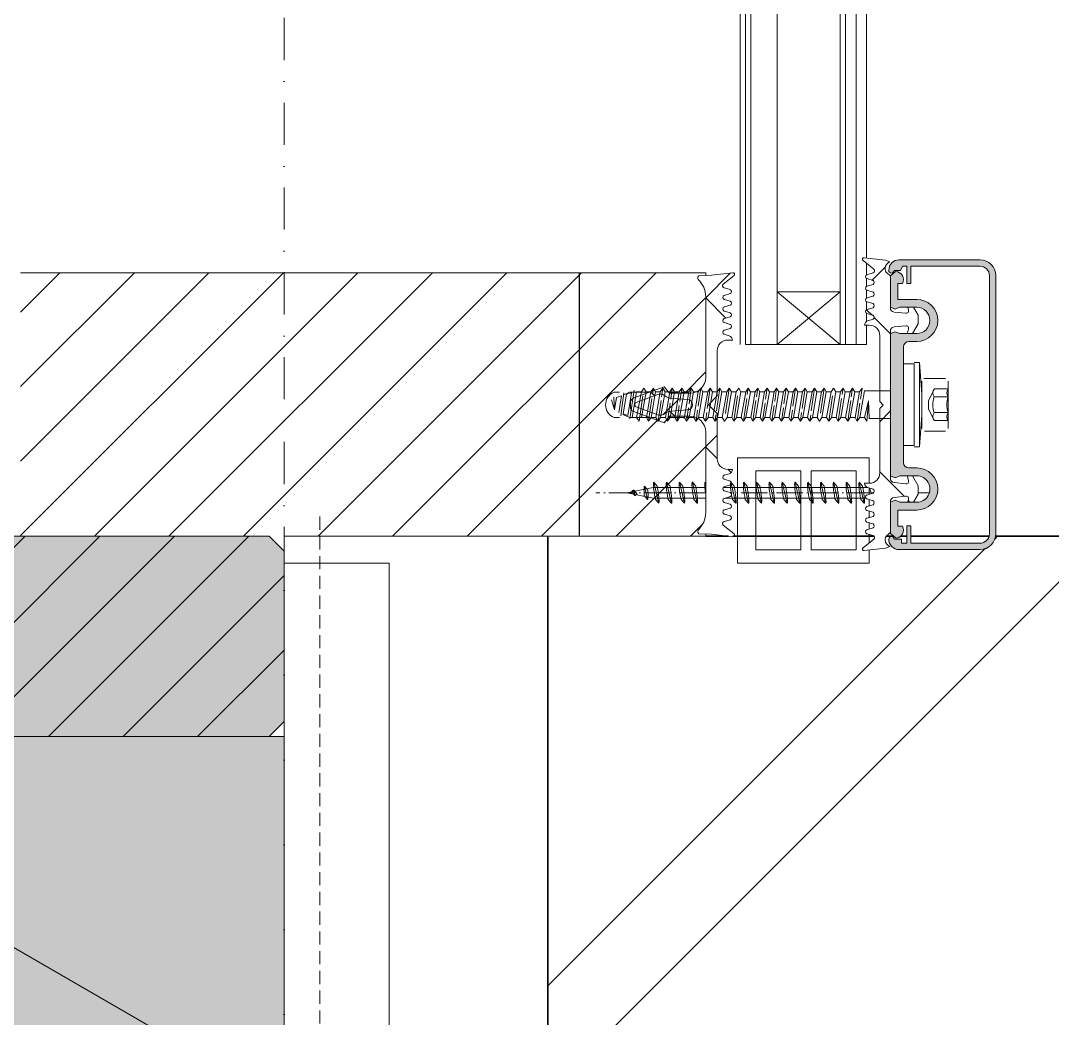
# Model space of a CAD drawing. Header units: millimetres. Extents: x 1789 to 13769, y 2055 to 27197.
# Drawn here: x 12753.5 to 12949.3, y 11841.6 to 12031 of the extents above; entities that cross this region are included whole.
import ezdxf

# ---------------------------------------------------------------- set-up
doc = ezdxf.new("R2010")
doc.units = ezdxf.units.MM
for name, pattern in [('MV_hartlijn_staal', [6.6, 5, -0.8, 0, -0.8]), ('MV_hidden', [3.75, 2.5, -1.25]), ('MV_stramien', [16, 8, -4, 0, -4])]:
    doc.linetypes.add(name, pattern=pattern)
for name, color, linetype, lineweight in [('A-DETL', 90, 'Continuous', 13), ('A-DETL-GENF', 92, 'Continuous', 18), ('A-DETL-MEDM', 33, 'Continuous', 18)]:
    doc.layers.add(name, color=color, linetype=linetype, lineweight=lineweight)
pattern_1 = [(45, (0, 0), (-14.142136, 14.142136), []), (135, (0, 0), (-14.142136, -14.142136), [])]

# ---------------------------------------------------------------- blocks, each defined once
blk = doc.blocks.new('42 isolatie - Type 1-3773435-Details Restauratie 1-10')
at = {"layer": 'A-DETL-GENF'}
blk.add_hatch(color=256, dxfattribs=at).paths.add_polyline_path([(216.28, -235.8), (216.28, -0.8), (0.28, -0.8), (0.28, -235.8)])
at = {"layer": 'A-DETL-GENF', "lineweight": 13}
h = blk.add_hatch(dxfattribs=at)
h.set_pattern_fill('FP_18', color=256, style=0, pattern_type=2)
h.set_pattern_definition([(300, (-1986.72, -235.79), (-203.516, -117.5), []), (240, (-1986.72, -235.79), (-203.516, 117.5), [])])
h.paths.add_polyline_path([(216.28, -235.8), (216.28, -0.8), (0.28, -0.8), (0.28, -235.8)])
at = {"layer": 'A-DETL-GENF'}
for p, q in [((216.28, -0.8), (0.28, -0.8)), ((0.28, -0.8), (0.28, -3.63)), ((216.28, -0.8), (0.28, -0.8)), ((0.28, -3.63), (0.28, -232.97))]:
    blk.add_line(p, q, dxfattribs=at)
blk = doc.blocks.new('31 dubbel_glas - Type 1-3307094-Details Restauratie 1-10')
at = {"layer": 'A-DETL-GENF', "lineweight": 13}
for p, q in [((323.59, 0), (200.8, 0)), ((326.76, 0), (324.63, 0)), ((328.96, 0), (327.51, 0)), ((331.16, 0), (329.71, 0)), ((333.36, 0), (331.91, 0)), ((335.6, 0), (334.11, 0)), ((340, 0), (336.33, 0)), ((340, -23), (340, 0)), ((340, -5), (200.8, -5)), ((330, -5), (330, -17)), ((330, -17), (340, -5)), ((330, -5), (340, -17)), ((200.8, -17), (340, -17)), ((200.8, -23), (340, -23))]:
    blk.add_line(p, q, dxfattribs=at)
blk = doc.blocks.new('28 schroeven 2D - Verzonken schroef 4_0x50mm-3291589-Details Restauratie 1-10')
at = {"layer": 'A-DETL-GENF', "linetype": 'MV_hartlijn_staal', "lineweight": 13}
for p, q in [((0, 9.1), (0, 8.91)), ((0, 7.38), (0, 5.3)), ((0, -3.2), (0, -30.29)), ((0, -35.05), (0, -55.9))]:
    blk.add_line(p, q, dxfattribs=at)
at = {"layer": 'A-DETL-GENF', "lineweight": 5}
for p, q in [((-0.89, -3.96), (0.16, -3.58)), ((2, -4.97), (-2, -5.9)), ((-2, -5.9), (-1.25, -5.26)), ((-1, -4.27), (-1, -31.72)), ((1, -31.36), (1, -4.53)), ((1.25, -5.61), (2, -4.97)), ((2, -7.41), (-2, -8.34)), ((-2, -8.34), (-1.25, -7.7)), ((1.25, -8.05), (2, -7.41)), ((2, -9.84), (-2, -10.77)), ((-2, -10.77), (-1.25, -10.13)), ((1.25, -10.48), (2, -9.84)), ((2, -12.28), (-2, -13.21)), ((-2, -13.21), (-1.25, -12.57)), ((1.25, -12.92), (2, -12.28)), ((2, -14.72), (-2, -15.65)), ((-2, -15.65), (-1.25, -15.01)), ((1.25, -15.36), (2, -14.72)), ((2, -17.15), (-2, -18.09)), ((-2, -18.09), (-1.25, -17.45)), ((1.25, -17.79), (2, -17.15)), ((2, -19.59), (-2, -20.52)), ((-2, -20.52), (-1.25, -19.88)), ((1.25, -20.23), (2, -19.59)), ((2, -22.03), (-2, -22.96)), ((-2, -22.96), (-1.25, -22.32)), ((1.25, -22.67), (2, -22.03)), ((2, -24.47), (-2, -25.4)), ((-2, -25.4), (-1.25, -24.76)), ((1.25, -25.11), (2, -24.47)), ((2, -26.9), (-2, -27.83)), ((-2, -27.83), (-1.25, -27.19)), ((1.25, -27.54), (2, -26.9)), ((2, -29.34), (-2, -30.27)), ((1.25, -29.98), (2, -29.34)), ((-2, -30.27), (-1.25, -29.63)), ((-1.59, -35.05), (-2, -35.15)), ((-1, -35.05), (-1, -45)), ((1, -45), (1, -35.05)), ((2, -36.65), (-2, -37.58)), ((-2, -37.58), (-1.25, -36.94)), ((1.25, -37.29), (2, -36.65)), ((2, -39.09), (-2, -40.02)), ((1.25, -39.73), (2, -39.09)), ((-2, -40.02), (-1.25, -39.38)), ((2, -41.53), (-2, -42.46)), ((-2, -42.46), (-1.25, -41.82)), ((1.25, -42.17), (2, -41.53)), ((2, -43.96), (-2, -44.89)), ((-2, -44.89), (-1.25, -44.25)), ((-1, -45), (0, -50)), ((0, -50), (1, -45)), ((1.25, -44.6), (2, -43.96)), ((-1.26, -46.66), (-0.51, -46.02)), ((1.26, -46.07), (-1.26, -46.66)), ((0.51, -46.71), (1.26, -46.07)), ((-0.52, -48.71), (0.23, -48.07)), ((0.52, -48.47), (-0.52, -48.71)), ((-0.23, -49.11), (0.52, -48.47))]:
    blk.add_line(p, q, dxfattribs=at)
for points in [[(-2, -5.9), (-1.5, -6.14), (1.25, -5.61)], [(-1.25, -5.26), (1.8, -4.75), (2, -4.97)], [(-1.25, -7.7), (1.8, -7.19), (2, -7.41)], [(-2, -8.34), (-1.5, -8.58), (1.25, -8.05)], [(-1.25, -10.13), (1.8, -9.62), (2, -9.84)], [(-2, -10.77), (-1.5, -11.01), (1.25, -10.48)], [(-2, -13.21), (-1.5, -13.45), (1.25, -12.92)], [(-1.25, -12.57), (1.8, -12.06), (2, -12.28)], [(-2, -15.65), (-1.5, -15.89), (1.25, -15.36)], [(-1.25, -15.01), (1.8, -14.5), (2, -14.72)], [(-1.25, -17.45), (1.8, -16.94), (2, -17.15)], [(-2, -18.09), (-1.5, -18.33), (1.25, -17.79)], [(-1.25, -19.88), (1.8, -19.37), (2, -19.59)], [(-2, -20.52), (-1.5, -20.76), (1.25, -20.23)], [(-2, -22.96), (-1.5, -23.2), (1.25, -22.67)], [(-1.25, -22.32), (1.8, -21.81), (2, -22.03)], [(-2, -25.4), (-1.5, -25.64), (1.25, -25.11)], [(-1.25, -24.76), (1.8, -24.25), (2, -24.47)], [(-1.25, -27.19), (1.8, -26.68), (2, -26.9)], [(-2, -27.83), (-1.5, -28.07), (1.25, -27.54)], [(-1.25, -29.63), (1.8, -29.12), (2, -29.34)], [(-2, -30.27), (-1.5, -30.51), (1.25, -29.98)], [(-2, -35.15), (-1.64, -35.32), (-0.15, -35.1)], [(-1.25, -36.94), (1.8, -36.43), (2, -36.65)], [(-2, -37.58), (-1.5, -37.82), (1.25, -37.29)], [(-1.25, -39.38), (1.8, -38.87), (2, -39.09)], [(-2, -40.02), (-1.5, -40.26), (1.25, -39.73)], [(-2, -42.46), (-1.5, -42.7), (1.25, -42.17)], [(-1.25, -41.82), (1.8, -41.31), (2, -41.53)], [(-2, -44.89), (-1.5, -45.13), (1.25, -44.6)], [(-1.25, -44.25), (1.8, -43.74), (2, -43.96)], [(-1.26, -46.66), (-1, -46.82), (0.51, -46.71)], [(-0.51, -46.02), (1.16, -45.94), (1.26, -46.07)], [(-0.52, -48.71), (-0.51, -48.79), (-0.23, -49.11)], [(0.23, -48.07), (0.53, -48.42), (0.52, -48.47)]]:
    blk.add_open_spline(points, degree=2, dxfattribs=at)
blk = doc.blocks.new('00 hout_rechthoekig_sls - SLS 38x235-V48-Details Restauratie 1-10')
at = {"layer": 'A-DETL-GENF'}
blk.add_hatch(color=256, dxfattribs=at).paths.add_polyline_path([(149.45, -38), (232.17, -38), (235, -35.17), (235, -2.83), (232.17, 0), (2.83, 0), (0, -2.83), (0, -35.17), (2.83, -38)])
at = {"layer": 'A-DETL-MEDM', "lineweight": 13}
h = blk.add_hatch(dxfattribs=at)
h.set_pattern_fill('FP_94', color=256, style=0, pattern_type=2)
h.set_pattern_definition([(45, (-12568.518, -11933.141), (-7.071068, 7.071068), [])])
h.paths.add_polyline_path([(149.45, -38), (232.17, -38), (235, -35.17), (235, -2.83), (232.17, 0), (2.83, 0), (0, -2.83), (0, -35.17), (2.83, -38)])
at = {"layer": 'A-DETL-MEDM'}
for p, q in [((2.83, 0), (232.17, 0)), ((232.17, 0), (235, -2.83)), ((232.17, 0), (235, -2.83)), ((235, -35.17), (235, -2.83)), ((235, -35.17), (232.17, -38)), ((232.17, -38), (235, -35.17)), ((2.83, -38), (232.17, -38))]:
    blk.add_line(p, q, dxfattribs=at)

msp = doc.modelspace()

# ---------------------------------------------------------------- hatches: boundary and pattern name
at = {"layer": 'A-DETL-GENF', "lineweight": 13}
h = msp.add_hatch(dxfattribs=at)
h.set_pattern_fill('FP_46', color=250, style=0, pattern_type=2)
h.set_pattern_definition(pattern_1)
h.paths.add_polyline_path([(12913.62, 11930.41), (12917.66, 11930.88), (12918.46, 11931.2), (12917.94, 11931.55), (12917.62, 11932.1), (12917.6, 11932.73), (12917.89, 11933.27), (12918.57, 11933.88), (12918.66, 11940.1), (12918.92, 11940.39), (12919.28, 11940.52), (12921.82, 11940.7), (12922.03, 11940.42), (12922.03, 11940.19), (12921.87, 11939.61), (12923.03, 11939.68), (12923.86, 11941.12), (12923.86, 11942.74), (12922.66, 11944.61), (12921.84, 11944.59), (12921.82, 11944.46), (12922.03, 11943.44), (12921.82, 11943.17), (12921.48, 11943.11), (12918.92, 11943.48), (12918.66, 11943.76), (12918.57, 11944.14), (12918.66, 11972.45), (12918.92, 11972.74), (12919.28, 11972.87), (12921.82, 11973.05), (12922.03, 11972.78), (12922.03, 11972.54), (12921.88, 11971.61), (12922.83, 11971.68), (12923.86, 11973.47), (12923.86, 11975.1), (12922.99, 11976.61), (12921.87, 11976.61), (12922.03, 11975.79), (12921.82, 11975.52), (12921.48, 11975.47), (12918.92, 11975.83), (12918.61, 11976.24), (12918.57, 11976.61), (12918.52, 11982.58), (12917.71, 11983.39), (12917.57, 11983.99), (12917.75, 11984.61), (12918.18, 11985.07), (12918.47, 11985.22), (12917.66, 11985.54), (12913.62, 11986.01), (12913.38, 11985.48), (12915.56, 11983.58), (12915.51, 11983.3), (12915.28, 11983.13), (12914.08, 11982.79), (12913.93, 11982.2), (12914.08, 11982.04), (12915.43, 11981.53), (12915.48, 11981.2), (12915.28, 11980.93), (12914.08, 11980.59), (12913.93, 11980), (12914.08, 11979.84), (12915.43, 11979.33), (12915.48, 11979), (12915.28, 11978.73), (12914.08, 11978.39), (12913.93, 11977.8), (12914.08, 11977.64), (12915.43, 11977.13), (12915.48, 11976.8), (12915.28, 11976.53), (12914.08, 11976.19), (12913.93, 11975.6), (12914.08, 11975.44), (12915.43, 11974.93), (12915.48, 11974.6), (12915.28, 11974.33), (12913.92, 11973.81), (12913.71, 11973.43), (12913.67, 11973.21), (12915.01, 11973.16), (12915.81, 11972.78), (12916.37, 11972.08), (12916.57, 11971.21), (12916.57, 11958.69), (12917.23, 11958.02), (12916.57, 11957.36), (12916.47, 11944.61), (12916.3, 11944.2), (12915.98, 11943.79), (12915.57, 11943.47), (12915.08, 11943.27), (12914.57, 11943.2), (12913.67, 11943.2), (12913.79, 11942.78), (12914.1, 11942.46), (12914.3, 11942.37), (12915.43, 11941.92), (12915.48, 11941.59), (12915.28, 11941.32), (12913.93, 11940.81), (12914.08, 11940.23), (12915.43, 11939.72), (12915.48, 11939.39), (12915.28, 11939.12), (12913.93, 11938.61), (12914.08, 11938.03), (12915.43, 11937.52), (12915.48, 11937.19), (12915.28, 11936.92), (12913.93, 11936.42), (12914.08, 11935.83), (12915.43, 11935.32), (12915.48, 11934.99), (12915.28, 11934.72), (12913.93, 11934.21), (12914.08, 11933.63), (12915.51, 11933.11), (12915.56, 11932.84), (12915.42, 11932.59), (12913.38, 11930.93)])
at = {"layer": 'A-DETL-GENF'}
h = msp.add_hatch(color=7, dxfattribs=at)
h.paths.add_polyline_path([(12920.26, 11930.61), (12936.34, 11930.71), (12937.07, 11931.01), (12937.69, 11931.49), (12938.17, 11932.11), (12938.47, 11932.83), (12938.57, 11933.61), (12938.49, 11983.28), (12938.27, 11983.91), (12937.91, 11984.48), (12937.44, 11984.95), (12936.87, 11985.31), (12936.23, 11985.53), (12935.57, 11985.61), (12919.75, 11985.54), (12919.27, 11985.34), (12918.85, 11985.02), (12918.54, 11984.61), (12918.34, 11984.13), (12918.33, 11983.36), (12918.64, 11983.13), (12919.25, 11983.48), (12919.27, 11983.61), (12920.47, 11983.61), (12920.87, 11984.41), (12921.67, 11984.41), (12921.67, 11981.11), (12922.47, 11981.11), (12922.47, 11984.41), (12936.03, 11984.35), (12936.47, 11984.17), (12936.84, 11983.88), (12937.13, 11983.51), (12937.31, 11983.07), (12937.37, 11982.61), (12937.31, 11933.14), (12937.13, 11932.71), (12936.84, 11932.34), (12936.47, 11932.05), (12936.03, 11931.87), (12935.57, 11931.81), (12922.47, 11931.81), (12922.47, 11935.11), (12921.67, 11935.11), (12921.67, 11931.81), (12920.67, 11931.81), (12920.67, 11932.61), (12919.27, 11932.61), (12919.2, 11932.86), (12918.52, 11933.04), (12918.29, 11932.74), (12918.31, 11932.16), (12918.7, 11931.36), (12919.39, 11930.8), (12919.82, 11930.66)])
h.paths.add_polyline_path([(12919.66, 11932.77), (12920.37, 11933.02), (12920.87, 11933.58), (12921.05, 11934.31), (12920.86, 11935.04), (12919.97, 11935.04), (12919.97, 11938.11), (12923.57, 11938.11), (12924.61, 11938.25), (12925.57, 11938.64), (12926.4, 11939.28), (12927.03, 11940.11), (12927.43, 11941.07), (12927.57, 11942.11), (12927.43, 11943.14), (12927.03, 11944.11), (12926.4, 11944.94), (12925.57, 11945.57), (12924.6, 11945.97), (12923.57, 11946.11), (12921.81, 11946.14), (12921.36, 11946.4), (12921.1, 11946.85), (12921.07, 11947.11), (12921.1, 11969.37), (12921.36, 11969.82), (12921.81, 11970.07), (12922.07, 11970.11), (12923.57, 11970.11), (12924.61, 11970.25), (12925.57, 11970.64), (12926.4, 11971.28), (12927.03, 11972.11), (12927.43, 11973.07), (12927.57, 11974.11), (12927.43, 11975.14), (12927.03, 11976.11), (12926.4, 11976.94), (12925.57, 11977.57), (12924.6, 11977.97), (12923.57, 11978.11), (12919.97, 11978.11), (12919.97, 11981.11), (12920.86, 11981.11), (12921.05, 11981.87), (12920.85, 11982.62), (12920.31, 11983.17), (12919.56, 11983.39), (12918.57, 11982.58), (12918.57, 11976.61), (12919.46, 11976.24), (12920.34, 11976.61), (12924.17, 11976.54), (12924.73, 11976.32), (12925.23, 11975.98), (12925.62, 11975.53), (12925.9, 11974.99), (12926.05, 11974.41), (12926.05, 11973.81), (12925.9, 11973.22), (12925.62, 11972.69), (12925.23, 11972.24), (12924.61, 11971.85), (12924.17, 11971.68), (12923.57, 11971.61), (12920.34, 11971.61), (12919.46, 11971.97), (12918.57, 11971.61), (12918.57, 11944.61), (12919.46, 11944.24), (12920.34, 11944.61), (12924.17, 11944.54), (12924.73, 11944.32), (12925.23, 11943.98), (12925.63, 11943.53), (12925.91, 11942.99), (12926.05, 11942.41), (12926.05, 11941.8), (12925.9, 11941.22), (12925.62, 11940.69), (12925.22, 11940.24), (12924.61, 11939.85), (12924.16, 11939.68), (12923.56, 11939.61), (12920.34, 11939.61), (12919.46, 11939.97), (12918.57, 11939.61), (12918.57, 11933.65)])
at = {"layer": 'A-DETL-GENF', "lineweight": 13}
h = msp.add_hatch(dxfattribs=at)
h.set_pattern_fill('FP_10', color=250, style=0, pattern_type=2)
h.set_pattern_definition([(45, (0, 0), (-7.071068, 7.071068), [])])
h.paths.add_polyline_path([(12753.52, 11933.14), (12883.52, 11933.14), (12883.52, 11933.57), (12882.22, 11933.62), (12882, 11934.07), (12882.22, 11934.48), (12882.69, 11935.02), (12883.14, 11935.82), (12883.42, 11936.7), (12883.52, 11937.96), (12883.42, 11953.68), (12882.9, 11954.69), (12882.64, 11955.03), (12882.02, 11955.51), (12880.9, 11955.86), (12880.09, 11955.91), (12876.65, 11955.91), (12875.63, 11954.69), (12869.5, 11957.04), (12869.27, 11957.42), (12869.36, 11959), (12869.67, 11959.32), (12870.34, 11959.6), (12875.63, 11961.53), (12876.65, 11960.31), (12881.29, 11960.41), (12882.02, 11960.71), (12882.64, 11961.19), (12883.12, 11961.81), (12883.45, 11962.82), (12883.52, 11963.31), (12883.42, 11979.53), (12882.95, 11980.74), (12882.69, 11981.2), (12882, 11982.14), (12882.22, 11982.6), (12883.52, 11982.69), (12883.52, 11983.14), (12753.52, 11983.14)])
h.paths.add_polyline_path([(12874.78, 11956.11), (12875.49, 11956.24), (12876.65, 11956.84), (12876.94, 11956.89), (12880.52, 11957.25), (12880.75, 11957.43), (12880.99, 11957.86), (12880.99, 11958.36), (12880.75, 11958.79), (12880.33, 11959.06), (12880.09, 11959.11), (12876.53, 11959.4), (12875.8, 11959.78), (12875.14, 11960.09), (12874.42, 11960.02), (12870.1, 11958.32), (12870.06, 11958), (12870.25, 11957.74), (12870.34, 11957.69), (12874.42, 11956.19)])
h = msp.add_hatch(dxfattribs=at)
h.set_pattern_fill('FP_46', color=250, style=0, pattern_type=2)
h.set_pattern_definition(pattern_1)
h.paths.add_polyline_path([(12888.66, 11933.05), (12888.9, 11933.58), (12886.72, 11935.48), (12886.77, 11935.76), (12887, 11935.93), (12888.2, 11936.27), (12888.2, 11937.02), (12886.84, 11937.52), (12886.8, 11937.86), (12887, 11938.13), (12888.2, 11938.47), (12888.19, 11939.22), (12886.84, 11939.72), (12886.8, 11940.06), (12887, 11940.33), (12888.2, 11940.67), (12888.2, 11941.42), (12886.84, 11941.92), (12886.8, 11942.26), (12887, 11942.53), (12888.19, 11942.87), (12888.2, 11943.62), (12886.84, 11944.12), (12886.8, 11944.46), (12887, 11944.73), (12888.35, 11945.24), (12888.57, 11945.62), (12888.6, 11945.84), (12887.27, 11945.89), (12886.46, 11946.28), (12885.91, 11946.98), (12885.71, 11947.84), (12885.71, 11956.43), (12884.03, 11958.11), (12885.71, 11959.79), (12885.76, 11968.82), (12886.15, 11969.62), (12886.84, 11970.17), (12887.71, 11970.37), (12888.6, 11970.37), (12888.49, 11970.8), (12888.18, 11971.11), (12887.98, 11971.2), (12886.84, 11971.65), (12886.8, 11971.99), (12887, 11972.26), (12888.28, 11972.67), (12888.19, 11973.35), (12886.84, 11973.85), (12886.8, 11974.19), (12887, 11974.46), (12888.28, 11974.87), (12888.2, 11975.55), (12886.84, 11976.05), (12886.8, 11976.39), (12887, 11976.66), (12888.28, 11977.07), (12888.2, 11977.75), (12886.84, 11978.25), (12886.8, 11978.59), (12887, 11978.86), (12888.28, 11979.27), (12888.2, 11979.95), (12886.77, 11980.46), (12886.72, 11980.74), (12886.86, 11980.98), (12888.9, 11982.64), (12888.66, 11983.17), (12884.62, 11982.69), (12882.22, 11982.6), (12882, 11982.14), (12882.08, 11981.89), (12882.69, 11981.2), (12883.14, 11980.39), (12883.42, 11979.52), (12883.52, 11978.6), (12883.42, 11962.53), (12883.12, 11961.81), (12882.64, 11961.19), (12882.02, 11960.71), (12881.29, 11960.41), (12880.52, 11960.31), (12876.65, 11960.31), (12875.63, 11961.53), (12869.5, 11959.18), (12869.27, 11958.79), (12869.36, 11957.22), (12869.67, 11956.89), (12869.87, 11956.79), (12875.63, 11954.69), (12876.65, 11955.91), (12881.29, 11955.81), (12882.02, 11955.51), (12882.64, 11955.03), (12883.12, 11954.41), (12883.42, 11953.68), (12883.52, 11952.91), (12883.42, 11936.7), (12883.03, 11935.63), (12882.69, 11935.02), (12882, 11934.07), (12882.22, 11933.62), (12884.62, 11933.52)])
h.paths.add_polyline_path([(12874.78, 11956.11), (12874.42, 11956.19), (12870.1, 11957.9), (12870.06, 11958.22), (12870.25, 11958.48), (12870.34, 11958.53), (12874.78, 11960.1), (12875.49, 11959.98), (12876.53, 11959.4), (12876.94, 11959.33), (12880.33, 11959.06), (12880.75, 11958.79), (12880.99, 11958.36), (12880.99, 11957.86), (12880.75, 11957.43), (12880.33, 11957.16), (12880.09, 11957.11), (12876.53, 11956.82), (12875.8, 11956.43), (12875.14, 11956.13)])
h = msp.add_hatch(dxfattribs=at)
h.set_pattern_fill('FP_3', color=250, style=0, pattern_type=2)
h.set_pattern_definition([(90, (0, 0), (-19.05, 1e-15), []), (90, (9.525, 0), (-19.05, 1e-15), [9.525, -4.762])])
h.paths.add_polyline_path([(12753.52, 11933.14), (12753.52, 11942.14), (12549.52, 11942.14), (12549.52, 11933.14), (12717.96, 11933.14)])
h = msp.add_hatch(dxfattribs=at)
h.set_pattern_fill('FP_25', color=57, style=0, pattern_type=2)
h.set_pattern_definition([(45, (0, 0), (-71.84205, 71.84205), []), (45, (20.32, 0), (-71.84205, 71.84205), [])])
h.paths.add_polyline_path([(13038.57, 11393.14), (13038.57, 11933.14), (12938.51, 11933.14), (12938.47, 11932.83), (12938.17, 11932.11), (12937.69, 11931.49), (12936.84, 11930.92), (12936.03, 11930.67), (12935.57, 11930.61), (12919.82, 11930.66), (12919.01, 11931.04), (12918.46, 11931.74), (12918.27, 11932.61), (12918.42, 11932.96), (12918.64, 11933.09), (12919.25, 11932.74), (12919.27, 11932.61), (12920.67, 11932.61), (12920.67, 11931.81), (12921.67, 11931.81), (12921.67, 11933.14), (12920.39, 11933.04), (12920.03, 11932.85), (12919.56, 11932.85), (12919.2, 11933.14), (12917.72, 11933.03), (12917.59, 11932.66), (12917.62, 11932.1), (12917.94, 11931.55), (12918.47, 11931.19), (12917.62, 11930.87), (12913.62, 11930.41), (12913.38, 11930.93), (12915.56, 11932.84), (12915.48, 11933.14), (12853.57, 11933.14), (12853.57, 11393.14)])
h.paths.add_polyline_path([(12922.47, 11931.81), (12936.03, 11931.87), (12936.47, 11932.05), (12937.07, 11932.63), (12937.18, 11932.83), (12937.31, 11933.14), (12922.47, 11933.04), (12922.47, 11932.1)])

# ---------------------------------------------------------------- linework, layer by layer
at = {"layer": 'A-DETL', "linetype": 'MV_stramien', "lineweight": 18}
msp.add_line((12803.52, 10993.14), (12803.52, 12108.75), dxfattribs=at)
at = {"layer": 'A-DETL', "lineweight": 18}
for p, q in [((12890.07, 12108.75), (12890.07, 11969.55)), ((12892.07, 12108.75), (12892.07, 11969.55)), ((12910.07, 12108.75), (12910.07, 11969.55)), ((12912.07, 12108.75), (12912.07, 11969.55)), ((12913.38, 11985.48), (12915.42, 11983.82)), ((12917.66, 11985.54), (12913.62, 11986.01)), ((12918.47, 11985.22), (12917.66, 11985.54)), ((12935.57, 11985.61), (12920.27, 11985.61)), ((12883.52, 11983.14), (12753.52, 11983.14)), ((12884.62, 11982.69), (12882.22, 11982.6)), ((12883.52, 11982.65), (12883.52, 11983.14)), ((12888.66, 11983.17), (12884.62, 11982.69)), ((12886.86, 11980.98), (12888.9, 11982.64)), ((12915.28, 11983.13), (12914.08, 11982.79)), ((12919.56, 11983.39), (12918.57, 11982.58)), ((12919.27, 11983.61), (12920.47, 11983.61)), ((12920.47, 11983.61), (12920.87, 11984.41)), ((12920.87, 11984.41), (12921.67, 11984.41)), ((12921.67, 11984.41), (12921.67, 11981.11)), ((12922.47, 11981.11), (12922.47, 11984.41)), ((12922.47, 11984.41), (12935.57, 11984.41)), ((12937.37, 11982.61), (12937.37, 11933.61)), ((12938.57, 11933.61), (12938.57, 11982.61)), ((12914.08, 11982.04), (12915.28, 11981.7)), ((12915.28, 11980.93), (12914.08, 11980.59)), ((12918.57, 11982.58), (12918.57, 11976.61)), ((12919.97, 11978.11), (12919.97, 11981.11)), ((12919.97, 11981.11), (12920.86, 11981.11)), ((12921.67, 11981.11), (12922.47, 11981.11)), ((12888.2, 11979.95), (12887, 11980.29)), ((12887, 11978.86), (12888.2, 11979.2)), ((12914.08, 11979.84), (12915.28, 11979.5)), ((12915.28, 11978.73), (12914.08, 11978.39)), ((12883.52, 11978.6), (12883.52, 11963.31)), ((12888.2, 11977.75), (12887, 11978.09)), ((12887, 11976.66), (12888.19, 11977)), ((12914.08, 11977.64), (12915.28, 11977.3)), ((12923.57, 11978.11), (12919.97, 11978.11)), ((12888.2, 11975.55), (12887, 11975.89)), ((12887, 11974.46), (12888.2, 11974.8)), ((12915.28, 11976.53), (12914.08, 11976.19)), ((12914.08, 11975.44), (12915.28, 11975.1)), ((12918.57, 11976.61), (12919.46, 11976.24)), ((12921.48, 11975.47), (12919.28, 11975.7)), ((12919.46, 11976.24), (12920.34, 11976.61)), ((12920.34, 11976.61), (12923.57, 11976.61)), ((12921.87, 11976.61), (12922.03, 11976.03)), ((12923.86, 11975.1), (12922.99, 11976.61)), ((12923.86, 11973.47), (12923.86, 11975.1)), ((12888.19, 11973.35), (12887, 11973.69)), ((12913.67, 11973.21), (12914.57, 11973.21)), ((12915.28, 11974.33), (12914.3, 11974.04)), ((12919.28, 11972.87), (12921.48, 11973.1)), ((12922.79, 11971.61), (12923.86, 11973.47)), ((12887, 11972.26), (12888.2, 11972.6)), ((12887.98, 11971.2), (12887, 11971.49)), ((12916.57, 11971.21), (12916.57, 11958.69)), ((12918.57, 11971.61), (12918.57, 11972.08)), ((12919.46, 11971.97), (12918.57, 11971.61)), ((12918.57, 11971.61), (12918.57, 11944.61)), ((12920.34, 11971.61), (12919.46, 11971.97)), ((12923.57, 11971.61), (12920.34, 11971.61)), ((12922.03, 11972.54), (12921.82, 11971.75)), ((12887.71, 11970.37), (12888.6, 11970.37)), ((12921.07, 11947.11), (12921.07, 11969.11)), ((12922.07, 11970.11), (12923.57, 11970.11)), ((12885.71, 11959.79), (12885.71, 11968.37)), ((12875.63, 11961.53), (12869.87, 11959.42)), ((12876.65, 11960.31), (12875.63, 11961.53)), ((12870.34, 11958.53), (12874.42, 11960.02)), ((12880.52, 11960.31), (12876.65, 11960.31)), ((12876.94, 11959.33), (12880.09, 11959.11)), ((12884.03, 11958.11), (12885.71, 11959.79)), ((12869.27, 11958.79), (12869.27, 11957.42)), ((12874.42, 11956.19), (12870.34, 11957.69)), ((12885.71, 11956.43), (12884.03, 11958.11)), ((12916.57, 11958.69), (12917.23, 11958.02)), ((12917.23, 11958.02), (12916.57, 11957.36)), ((12916.57, 11957.36), (12916.57, 11945.2)), ((12869.87, 11956.79), (12875.63, 11954.69)), ((12875.63, 11954.69), (12876.65, 11955.91)), ((12876.65, 11955.91), (12880.52, 11955.91)), ((12880.09, 11957.11), (12876.94, 11956.89)), ((12885.71, 11947.84), (12885.71, 11956.43)), ((12883.52, 11952.91), (12883.52, 11937.62)), ((12888.6, 11945.84), (12887.71, 11945.84)), ((12923.57, 11946.11), (12922.07, 11946.11)), ((12887, 11944.73), (12887.98, 11945.02)), ((12888.2, 11943.62), (12887, 11943.96)), ((12918.57, 11944.14), (12918.57, 11944.61)), ((12918.57, 11944.61), (12919.46, 11944.24)), ((12919.46, 11944.24), (12920.34, 11944.61)), ((12920.34, 11944.61), (12923.57, 11944.61)), ((12921.82, 11944.46), (12922.03, 11943.68)), ((12923.86, 11942.74), (12922.79, 11944.61)), ((12887, 11942.53), (12888.19, 11942.87)), ((12888.2, 11941.42), (12887, 11941.76)), ((12914.57, 11943.2), (12913.67, 11943.2)), ((12914.3, 11942.37), (12915.28, 11942.09)), ((12921.48, 11943.11), (12919.28, 11943.34)), ((12923.86, 11941.12), (12923.86, 11942.74)), ((12887, 11940.33), (12888.2, 11940.67)), ((12888.19, 11939.22), (12887, 11939.56)), ((12915.28, 11941.32), (12914.08, 11940.97)), ((12914.08, 11940.23), (12915.28, 11939.89)), ((12919.46, 11939.97), (12918.57, 11939.61)), ((12918.57, 11939.61), (12918.57, 11933.65)), ((12919.28, 11940.52), (12921.48, 11940.75)), ((12920.34, 11939.61), (12919.46, 11939.97)), ((12923.56, 11939.61), (12920.34, 11939.61)), ((12922.03, 11940.19), (12921.87, 11939.61)), ((12922.99, 11939.61), (12923.86, 11941.12)), ((12887, 11938.13), (12888.2, 11938.47)), ((12915.28, 11939.12), (12914.08, 11938.77)), ((12914.08, 11938.03), (12915.28, 11937.69)), ((12919.97, 11935.04), (12919.97, 11938.11)), ((12919.97, 11938.11), (12923.57, 11938.11)), ((12888.2, 11937.02), (12887, 11937.36)), ((12887, 11935.93), (12888.2, 11936.27)), ((12915.28, 11936.92), (12914.08, 11936.57)), ((12914.08, 11935.83), (12915.28, 11935.49)), ((12888.9, 11933.58), (12886.86, 11935.23)), ((12915.28, 11934.72), (12914.08, 11934.37)), ((12918.57, 11933.65), (12919.66, 11932.77)), ((12920.86, 11935.04), (12919.97, 11935.04)), ((12922.47, 11935.11), (12921.67, 11935.11)), ((12921.67, 11935.11), (12921.67, 11931.81)), ((12922.47, 11931.81), (12922.47, 11935.11)), ((12803.52, 11933.14), (12883.52, 11933.14)), ((12882.22, 11933.62), (12884.62, 11933.52)), ((12883.52, 11933.14), (12883.52, 11933.57)), ((12884.62, 11933.52), (12888.66, 11933.05)), ((12915.42, 11932.59), (12913.38, 11930.93)), ((12914.08, 11933.63), (12915.28, 11933.29)), ((12920.67, 11932.61), (12919.27, 11932.61)), ((12920.67, 11931.81), (12920.67, 11932.61)), ((12921.67, 11931.81), (12920.67, 11931.81)), ((12935.57, 11931.81), (12922.47, 11931.81)), ((12913.62, 11930.41), (12917.66, 11930.88)), ((12917.66, 11930.88), (12918.47, 11931.19)), ((12920.26, 11930.61), (12935.57, 11930.61)), ((12803.52, 11928.04), (12823.47, 11928.04)), ((12823.47, 11928.04), (12823.47, 11603.14))]:
    msp.add_line(p, q, dxfattribs=at)
at = {"layer": 'A-DETL', "lineweight": 25}
msp.add_line((12859.52, 11983.14), (12859.52, 11933.14), dxfattribs=at)
at = {"layer": 'A-DETL'}
for p, q in [((12921.07, 11965.86), (12923.07, 11965.86)), ((12923.07, 11966.11), (12924.07, 11966.11)), ((12923.07, 11965.86), (12923.07, 11950.36)), ((12924.07, 11966.11), (12924.57, 11960.11)), ((12924.07, 11966.11), (12924.07, 11950.11)), ((12924.94, 11963.11), (12929.04, 11963.11)), ((12871.79, 11961.23), (12871.31, 11960.56)), ((12872.21, 11960.56), (12871.79, 11961.23)), ((12873.59, 11961.23), (12873.11, 11960.56)), ((12873.42, 11960.06), (12873.59, 11961.23)), ((12874.01, 11960.56), (12873.59, 11961.23)), ((12875.39, 11961.23), (12874.91, 11960.56)), ((12875.16, 11959.6), (12875.39, 11961.23)), ((12875.81, 11960.56), (12875.39, 11961.23)), ((12877.19, 11961.23), (12876.71, 11960.56)), ((12876.89, 11959.17), (12877.19, 11961.23)), ((12877.19, 11961.23), (12877.61, 11960.56)), ((12878.51, 11960.56), (12878.99, 11961.23)), ((12878.63, 11958.7), (12878.99, 11961.23)), ((12878.99, 11961.23), (12879.41, 11960.56)), ((12880.31, 11960.56), (12880.79, 11961.23)), ((12880.37, 11958.26), (12880.79, 11961.23)), ((12880.79, 11961.23), (12881.21, 11960.56)), ((12882.09, 11957.81), (12882.59, 11961.23)), ((12882.11, 11960.56), (12882.59, 11961.23)), ((12882.59, 11961.23), (12883.01, 11960.56)), ((12883.83, 11957.36), (12884.39, 11961.23)), ((12883.91, 11960.56), (12884.39, 11961.23)), ((12884.39, 11961.23), (12884.81, 11960.56)), ((12885.56, 11956.92), (12886.19, 11961.23)), ((12885.71, 11960.56), (12886.19, 11961.23)), ((12886.19, 11961.23), (12886.61, 11960.56)), ((12887.31, 11956.46), (12887.99, 11961.23)), ((12887.51, 11960.56), (12887.99, 11961.23)), ((12887.99, 11961.23), (12888.41, 11960.56)), ((12889.31, 11960.56), (12889.79, 11961.23)), ((12889.79, 11961.23), (12890.21, 11960.56)), ((12891.11, 11960.56), (12891.59, 11961.23)), ((12891.42, 11960.06), (12891.59, 11961.23)), ((12891.59, 11961.23), (12892.01, 11960.56)), ((12892.91, 11960.56), (12893.39, 11961.23)), ((12893.16, 11959.6), (12893.39, 11961.23)), ((12893.39, 11961.23), (12893.81, 11960.56)), ((12894.71, 11960.56), (12895.19, 11961.23)), ((12894.89, 11959.17), (12895.19, 11961.23)), ((12895.19, 11961.23), (12895.61, 11960.56)), ((12896.51, 11960.56), (12896.99, 11961.23)), ((12896.63, 11958.7), (12896.99, 11961.23)), ((12896.99, 11961.23), (12897.41, 11960.56)), ((12898.31, 11960.56), (12898.79, 11961.23)), ((12898.37, 11958.26), (12898.79, 11961.23)), ((12898.79, 11961.23), (12899.21, 11960.56)), ((12900.09, 11957.81), (12900.59, 11961.23)), ((12900.11, 11960.56), (12900.59, 11961.23)), ((12900.59, 11961.23), (12901.01, 11960.56)), ((12901.83, 11957.36), (12902.39, 11961.23)), ((12901.91, 11960.56), (12902.39, 11961.23)), ((12902.39, 11961.23), (12902.81, 11960.56)), ((12903.56, 11956.92), (12904.19, 11961.23)), ((12903.71, 11960.56), (12904.19, 11961.23)), ((12904.19, 11961.23), (12904.61, 11960.56)), ((12905.99, 11961.23), (12905.33, 11956.51)), ((12905.51, 11960.56), (12905.99, 11961.23)), ((12905.99, 11961.23), (12906.41, 11960.56)), ((12907.31, 11960.56), (12907.79, 11961.23)), ((12907.79, 11961.23), (12908.21, 11960.56)), ((12909.11, 11960.56), (12909.59, 11961.23)), ((12909.42, 11960.06), (12909.59, 11961.23)), ((12909.59, 11961.23), (12910.01, 11960.56)), ((12910.91, 11960.56), (12911.39, 11961.23)), ((12911.16, 11959.6), (12911.39, 11961.23)), ((12911.39, 11961.23), (12911.81, 11960.56)), ((12912.71, 11960.56), (12913.19, 11961.23)), ((12912.89, 11959.17), (12913.19, 11961.23)), ((12924.57, 11960.11), (12924.57, 11962.61)), ((12929.54, 11961.1), (12926.93, 11961.1)), ((12929.54, 11962.61), (12929.54, 11953.61)), ((12866.12, 11959.56), (12866.22, 11957.16)), ((12866.13, 11960.48), (12867.18, 11960.48)), ((12866.22, 11957.16), (12866.57, 11959.46)), ((12866.57, 11959.46), (12867.57, 11959.81)), ((12867.57, 11959.81), (12867.02, 11956.66)), ((12867.42, 11956.01), (12868.02, 11960.36)), ((12867.87, 11956.36), (12868.52, 11960.11)), ((12867.96, 11959.97), (12869.06, 11960.48)), ((12869.47, 11960.36), (12868.52, 11960.11)), ((12869.47, 11960.36), (12868.72, 11956.06)), ((12869.06, 11960.48), (12872.75, 11960.48)), ((12869.92, 11960.86), (12869.12, 11955.46)), ((12870.37, 11960.56), (12869.54, 11955.66)), ((12871.31, 11960.56), (12870.37, 11960.56)), ((12871.31, 11960.56), (12870.42, 11955.66)), ((12870.89, 11954.98), (12871.58, 11959.8)), ((12872.21, 11960.56), (12871.37, 11955.66)), ((12873.11, 11960.56), (12872.21, 11960.56)), ((12873.11, 11960.56), (12872.27, 11955.66)), ((12872.69, 11954.98), (12873.32, 11959.32)), ((12873.17, 11955.66), (12874.01, 11960.56)), ((12874.91, 11960.56), (12874.01, 11960.56)), ((12874.91, 11960.56), (12874.07, 11955.66)), ((12875.81, 11960.56), (12874.97, 11955.66)), ((12876.71, 11960.56), (12875.81, 11960.56)), ((12876.71, 11960.56), (12875.87, 11955.66)), ((12876.51, 11960.48), (12878.33, 11960.48)), ((12876.77, 11955.66), (12877.61, 11960.56)), ((12877.61, 11960.56), (12878.51, 11960.56)), ((12878.51, 11960.56), (12877.67, 11955.66)), ((12879.41, 11960.56), (12878.57, 11955.66)), ((12878.88, 11960.48), (12880.13, 11960.48)), ((12879.41, 11960.56), (12880.31, 11960.56)), ((12880.31, 11960.56), (12879.44, 11955.48)), ((12880.37, 11955.66), (12881.21, 11960.56)), ((12881.21, 11960.56), (12882.11, 11960.56)), ((12882.11, 11960.56), (12881.27, 11955.66)), ((12883.01, 11960.56), (12882.17, 11955.66)), ((12883.01, 11960.56), (12883.91, 11960.56)), ((12883.91, 11960.56), (12883.07, 11955.66)), ((12883.97, 11955.66), (12884.81, 11960.56)), ((12884.81, 11960.56), (12885.71, 11960.56)), ((12885.71, 11960.56), (12884.87, 11955.66)), ((12886.61, 11960.56), (12885.77, 11955.66)), ((12886.61, 11960.56), (12887.51, 11960.56)), ((12887.51, 11960.56), (12886.67, 11955.66)), ((12887.57, 11955.66), (12888.41, 11960.56)), ((12888.41, 11960.56), (12889.31, 11960.56)), ((12889.31, 11960.56), (12888.47, 11955.66)), ((12888.89, 11954.98), (12889.58, 11959.8)), ((12890.21, 11960.56), (12889.37, 11955.66)), ((12890.21, 11960.56), (12891.11, 11960.56)), ((12891.11, 11960.56), (12890.27, 11955.66)), ((12890.69, 11954.98), (12891.32, 11959.32)), ((12891.17, 11955.66), (12892.01, 11960.56)), ((12892.01, 11960.56), (12892.91, 11960.56)), ((12892.91, 11960.56), (12892.07, 11955.66)), ((12893.81, 11960.56), (12892.97, 11955.66)), ((12893.81, 11960.56), (12894.71, 11960.56)), ((12894.71, 11960.56), (12893.87, 11955.66)), ((12894.77, 11955.66), (12895.61, 11960.56)), ((12895.61, 11960.56), (12896.51, 11960.56)), ((12896.51, 11960.56), (12895.67, 11955.66)), ((12897.41, 11960.56), (12896.57, 11955.66)), ((12897.41, 11960.56), (12898.31, 11960.56)), ((12898.31, 11960.56), (12897.47, 11955.66)), ((12898.37, 11955.66), (12899.21, 11960.56)), ((12899.21, 11960.56), (12900.11, 11960.56)), ((12900.11, 11960.56), (12899.27, 11955.66)), ((12901.01, 11960.56), (12900.17, 11955.66)), ((12901.01, 11960.56), (12901.91, 11960.56)), ((12901.91, 11960.56), (12901.07, 11955.66)), ((12901.97, 11955.66), (12902.81, 11960.56)), ((12902.81, 11960.56), (12903.71, 11960.56)), ((12903.71, 11960.56), (12902.87, 11955.66)), ((12904.61, 11960.56), (12903.77, 11955.66)), ((12904.61, 11960.56), (12905.51, 11960.56)), ((12905.51, 11960.56), (12904.67, 11955.66)), ((12905.57, 11955.66), (12906.41, 11960.56)), ((12906.41, 11960.56), (12907.31, 11960.56)), ((12907.31, 11960.56), (12906.47, 11955.66)), ((12906.89, 11954.98), (12907.58, 11959.8)), ((12908.21, 11960.56), (12907.37, 11955.66)), ((12908.21, 11960.56), (12909.11, 11960.56)), ((12909.11, 11960.56), (12908.27, 11955.66)), ((12908.69, 11954.98), (12909.32, 11959.32)), ((12909.17, 11955.66), (12910.01, 11960.56)), ((12910.01, 11960.56), (12910.91, 11960.56)), ((12910.91, 11960.56), (12910.07, 11955.66)), ((12911.81, 11960.56), (12910.97, 11955.66)), ((12911.81, 11960.56), (12912.71, 11960.56)), ((12912.71, 11960.56), (12911.87, 11955.66)), ((12912.77, 11955.66), (12913.64, 11960.73)), ((12913.64, 11960.73), (12918.57, 11960.73)), ((12924.57, 11960.11), (12924.57, 11956.11)), ((12926.75, 11960.83), (12925.82, 11958.83)), ((12929.54, 11959.6), (12926.89, 11959.6)), ((12865.62, 11959.01), (12866.22, 11957.16)), ((12874.49, 11954.98), (12875.06, 11958.88)), ((12876.29, 11954.98), (12876.79, 11958.42)), ((12878.09, 11954.98), (12878.52, 11957.97)), ((12879.89, 11954.98), (12880.26, 11957.52)), ((12892.49, 11954.98), (12893.06, 11958.88)), ((12894.29, 11954.98), (12894.79, 11958.42)), ((12896.09, 11954.98), (12896.52, 11957.97)), ((12897.89, 11954.98), (12898.26, 11957.52)), ((12910.49, 11954.98), (12911.06, 11958.88)), ((12912.29, 11954.98), (12912.79, 11958.42)), ((12914.39, 11958.86), (12913.67, 11955.66)), ((12914.09, 11954.98), (12914.4, 11958.7)), ((12914.54, 11955.48), (12914.39, 11958.86)), ((12925.82, 11958.83), (12925.82, 11957.33)), ((12925.82, 11957.33), (12926.75, 11955.36)), ((12867.18, 11955.68), (12866.13, 11955.68)), ((12869.06, 11955.68), (12867.81, 11956.26)), ((12868.72, 11956.06), (12867.87, 11956.36)), ((12872.93, 11955.68), (12869.06, 11955.68)), ((12870.42, 11955.66), (12869.54, 11955.66)), ((12870.89, 11954.98), (12870.42, 11955.66)), ((12872.27, 11955.66), (12871.37, 11955.66)), ((12872.69, 11954.98), (12872.27, 11955.66)), ((12873.17, 11955.66), (12872.69, 11954.98)), ((12874.07, 11955.66), (12873.17, 11955.66)), ((12874.49, 11954.98), (12874.07, 11955.66)), ((12874.97, 11955.66), (12874.49, 11954.98)), ((12875.87, 11955.66), (12874.97, 11955.66)), ((12876.29, 11954.98), (12875.87, 11955.66)), ((12876.77, 11955.66), (12876.29, 11954.98)), ((12879.23, 11955.68), (12876.46, 11955.68)), ((12877.67, 11955.66), (12876.77, 11955.66)), ((12878.09, 11954.98), (12877.67, 11955.66)), ((12878.57, 11955.66), (12878.09, 11954.98)), ((12879.47, 11955.66), (12878.57, 11955.66)), ((12879.89, 11954.98), (12879.47, 11955.66)), ((12881.03, 11955.68), (12879.83, 11955.68)), ((12880.37, 11955.66), (12879.89, 11954.98)), ((12881.27, 11955.66), (12880.37, 11955.66)), ((12881.69, 11954.98), (12881.27, 11955.66)), ((12881.69, 11954.98), (12881.99, 11957.06)), ((12882.17, 11955.66), (12881.69, 11954.98)), ((12883.07, 11955.66), (12882.17, 11955.66)), ((12883.49, 11954.98), (12883.07, 11955.66)), ((12883.49, 11954.98), (12883.73, 11956.61)), ((12883.97, 11955.66), (12883.49, 11954.98)), ((12884.87, 11955.66), (12883.97, 11955.66)), ((12885.29, 11954.98), (12884.87, 11955.66)), ((12885.29, 11954.98), (12885.46, 11956.16)), ((12885.77, 11955.66), (12885.29, 11954.98)), ((12886.67, 11955.66), (12885.77, 11955.66)), ((12887.09, 11954.98), (12886.67, 11955.66)), ((12887.57, 11955.66), (12887.09, 11954.98)), ((12888.47, 11955.66), (12887.57, 11955.66)), ((12888.89, 11954.98), (12888.47, 11955.66)), ((12889.37, 11955.66), (12888.89, 11954.98)), ((12890.27, 11955.66), (12889.37, 11955.66)), ((12890.69, 11954.98), (12890.27, 11955.66)), ((12891.17, 11955.66), (12890.69, 11954.98)), ((12892.07, 11955.66), (12891.17, 11955.66)), ((12892.49, 11954.98), (12892.07, 11955.66)), ((12892.97, 11955.66), (12892.49, 11954.98)), ((12893.87, 11955.66), (12892.97, 11955.66)), ((12894.29, 11954.98), (12893.87, 11955.66)), ((12894.77, 11955.66), (12894.29, 11954.98)), ((12895.67, 11955.66), (12894.77, 11955.66)), ((12896.09, 11954.98), (12895.67, 11955.66)), ((12896.57, 11955.66), (12896.09, 11954.98)), ((12897.47, 11955.66), (12896.57, 11955.66)), ((12897.89, 11954.98), (12897.47, 11955.66)), ((12898.37, 11955.66), (12897.89, 11954.98)), ((12899.27, 11955.66), (12898.37, 11955.66)), ((12899.69, 11954.98), (12899.27, 11955.66)), ((12899.69, 11954.98), (12899.99, 11957.06)), ((12900.17, 11955.66), (12899.69, 11954.98)), ((12901.07, 11955.66), (12900.17, 11955.66)), ((12901.49, 11954.98), (12901.07, 11955.66)), ((12901.49, 11954.98), (12901.73, 11956.61)), ((12901.97, 11955.66), (12901.49, 11954.98)), ((12902.87, 11955.66), (12901.97, 11955.66)), ((12903.29, 11954.98), (12902.87, 11955.66)), ((12903.29, 11954.98), (12903.46, 11956.16)), ((12903.77, 11955.66), (12903.29, 11954.98)), ((12904.67, 11955.66), (12903.77, 11955.66)), ((12905.09, 11954.98), (12904.67, 11955.66)), ((12905.57, 11955.66), (12905.09, 11954.98)), ((12906.47, 11955.66), (12905.57, 11955.66)), ((12906.89, 11954.98), (12906.47, 11955.66)), ((12907.37, 11955.66), (12906.89, 11954.98)), ((12908.27, 11955.66), (12907.37, 11955.66)), ((12908.69, 11954.98), (12908.27, 11955.66)), ((12909.17, 11955.66), (12908.69, 11954.98)), ((12910.07, 11955.66), (12909.17, 11955.66)), ((12910.49, 11954.98), (12910.07, 11955.66)), ((12910.97, 11955.66), (12910.49, 11954.98)), ((12911.87, 11955.66), (12910.97, 11955.66)), ((12912.29, 11954.98), (12911.87, 11955.66)), ((12912.77, 11955.66), (12912.29, 11954.98)), ((12913.67, 11955.66), (12912.77, 11955.66)), ((12914.09, 11954.98), (12913.67, 11955.66)), ((12918.57, 11955.48), (12914.54, 11955.48)), ((12924.57, 11956.11), (12924.07, 11950.11)), ((12924.57, 11953.61), (12924.57, 11956.11)), ((12929.54, 11956.6), (12926.89, 11956.6)), ((12929.54, 11955.1), (12926.93, 11955.1)), ((12929.04, 11953.11), (12925.07, 11953.11)), ((12923.07, 11950.36), (12921.07, 11950.36)), ((12924.07, 11950.11), (12923.07, 11950.11)), ((12889.57, 11948.04), (12889.57, 11928.04)), ((12914.57, 11948.04), (12889.57, 11948.04)), ((12914.57, 11948.04), (12914.57, 11943.2)), ((12893.07, 11945.54), (12893.07, 11930.54)), ((12901.57, 11945.54), (12893.07, 11945.54)), ((12901.57, 11930.54), (12901.57, 11945.54)), ((12903.57, 11945.54), (12912.07, 11945.54)), ((12903.57, 11930.54), (12903.57, 11945.54)), ((12912.07, 11945.54), (12912.07, 11930.54)), ((12914.57, 11942.29), (12914.57, 11941.11)), ((12914.57, 11940.09), (12914.57, 11938.91)), ((12914.57, 11937.89), (12914.57, 11936.71)), ((12914.57, 11935.63), (12914.57, 11934.51)), ((12914.57, 11933.49), (12914.57, 11931.9)), ((12893.07, 11930.54), (12901.57, 11930.54)), ((12912.07, 11930.54), (12903.57, 11930.54)), ((12914.57, 11930.52), (12914.57, 11928.04)), ((12914.57, 11928.04), (12889.57, 11928.04))]:
    msp.add_line(p, q, dxfattribs=at)
at = {"layer": 'A-DETL', "linetype": 'MV_hidden', "lineweight": 18}
msp.add_line((12810.27, 11398.14), (12810.27, 11936.89), dxfattribs=at)
at = {"layer": 'A-DETL', "lineweight": 35}
for p, q in [((12853.57, 11933.14), (12853.57, 11393.14)), ((12887.87, 11933.14), (12883.52, 11933.14)), ((12915.44, 11933.14), (12888.7, 11933.14)), ((12919.2, 11933.14), (12917.8, 11933.14)), ((12921.67, 11933.14), (12920.51, 11933.14)), ((12937.31, 11933.14), (12922.47, 11933.14)), ((13038.57, 11933.14), (12938.51, 11933.14))]:
    msp.add_line(p, q, dxfattribs=at)
at = {"layer": 'A-DETL', "lineweight": 18}
for centre, radius, start, end in [((12913.57, 11985.71), 0.3, 80, 230.9387), ((12918.97, 11983.91), 1.4, 110.6946, 176.6569), ((12920.27, 11983.61), 2, 90, 179.9949), ((12935.57, 11982.61), 3, 360, 90), ((12882.5, 11982.18), 0.507, 124.0544, 214.0544), ((12888.71, 11982.87), 0.3, 309.0613, 100), ((12914.32, 11982.41), 0.44, 121.9305, 238.0694), ((12915.17, 11983.51), 0.4, 285.9653, 50.9387), ((12918.79, 11983.97), 1.23, 178.7156, 222.4056), ((12915.63, 11979.93), 3.93, 42.6171, 54.9533), ((12918.77, 11983.61), 0.5, 179.9949, 359.9846), ((12919.52, 11981.85), 1.54, 331.295, 88.2981), ((12935.57, 11982.61), 1.8, 360, 90), ((12878.95, 11978.57), 4.57, 0.358, 46.7319), ((12887.11, 11980.67), 0.4, 129.0613, 254.0347), ((12915.04, 11981.31), 0.453, 301.9305, 58.0694), ((12887.24, 11978.47), 0.453, 121.9306, 238.0695), ((12887.96, 11979.57), 0.44, 301.9306, 58.0695), ((12914.32, 11980.21), 0.44, 122.1833, 238.3262), ((12915.04, 11979.11), 0.453, 301.9307, 58.0694), ((12887.96, 11977.37), 0.44, 301.6738, 57.8167), ((12914.32, 11978.01), 0.44, 121.9303, 238.0695), ((12915.04, 11976.91), 0.453, 301.9308, 58.0694), ((12923.57, 11974.11), 4, 270, 90), ((12887.24, 11976.27), 0.453, 121.9306, 238.0693), ((12887.96, 11975.17), 0.44, 301.9305, 58.0697), ((12914.32, 11975.81), 0.44, 121.8244, 237.9643), ((12915.04, 11974.71), 0.453, 301.926, 58.0694), ((12919.37, 11976.49), 0.8, 180, 263.9999), ((12921.59, 11975.91), 0.457, 256.5629, 15), ((12923.57, 11974.11), 2.5, 270, 90), ((12887.24, 11974.07), 0.453, 121.9306, 238.0692), ((12887.96, 11972.97), 0.44, 302.0357, 58.1756), ((12914.55, 11973.2), 0.872, 106.3826, 179.4345), ((12914.57, 11971.21), 2, 359.9997, 90), ((12919.37, 11972.08), 0.8, 96, 180), ((12921.59, 11972.66), 0.457, 345, 103.4382), ((12887.24, 11971.87), 0.453, 121.9306, 238.074), ((12887.73, 11970.36), 0.872, 0.5655, 73.6174), ((12922.31, 11971.75), 0.489, 180, 195), ((12887.71, 11968.37), 2, 90, 180.0003), ((12922.07, 11969.11), 1, 90, 180), ((12880.52, 11963.31), 3, 270, 360), ((12870.22, 11958.48), 1, 110.1073, 161.9827), ((12874.9, 11958.71), 1.4, 50.2225, 110.1073), ((12877.08, 11961.32), 2, 230.2225, 266), ((12880.02, 11958.11), 1, 274, 86), ((12870.22, 11957.73), 1, 198.0173, 249.8927), ((12870.5, 11958.11), 0.45, 110.1073, 249.8927), ((12874.9, 11957.51), 1.4, 249.8927, 309.7775), ((12877.08, 11954.9), 2, 94, 129.7775), ((12880.52, 11952.91), 3, 0, 90), ((12887.71, 11947.84), 2, 179.9997, 270), ((12887.73, 11945.85), 0.872, 286.3826, 359.4345), ((12922.07, 11947.11), 1, 180, 270), ((12923.57, 11942.11), 4, 270, 90), ((12887.24, 11944.34), 0.453, 121.926, 238.0694), ((12887.96, 11943.24), 0.44, 301.8244, 57.9643), ((12914.57, 11945.2), 2, 270, 0), ((12919.37, 11944.14), 0.8, 180, 264), ((12921.59, 11943.56), 0.457, 256.5618, 15), ((12922.31, 11944.46), 0.489, 165, 180), ((12923.57, 11942.11), 2.5, 269.8988, 90), ((12887.24, 11942.14), 0.453, 121.9308, 238.0694), ((12914.55, 11943.21), 0.873, 180.5655, 253.6033), ((12915.04, 11941.7), 0.453, 301.9306, 58.074), ((12887.24, 11939.94), 0.453, 121.9307, 238.0694), ((12887.96, 11941.04), 0.44, 301.9303, 58.0695), ((12914.32, 11940.6), 0.44, 122.0357, 238.1756), ((12915.04, 11939.5), 0.453, 301.9306, 58.0692), ((12919.37, 11939.72), 0.8, 96.0001, 180), ((12921.59, 11940.31), 0.457, 345, 103.4371), ((12878.95, 11937.65), 4.57, 313.2681, 359.642), ((12887.24, 11937.74), 0.453, 121.9305, 238.0694), ((12887.96, 11938.84), 0.44, 302.1833, 58.3262), ((12914.32, 11938.4), 0.44, 121.9305, 238.0697), ((12915.04, 11937.3), 0.453, 301.9306, 58.0693), ((12887.11, 11935.54), 0.4, 105.9653, 230.9387), ((12887.96, 11936.64), 0.44, 301.9305, 58.0694), ((12914.32, 11936.2), 0.44, 121.6738, 237.8167), ((12882.5, 11934.04), 0.507, 145.9456, 235.9456), ((12914.32, 11934), 0.44, 121.9306, 238.0695), ((12915.04, 11935.1), 0.453, 301.9306, 58.0694), ((12915.63, 11936.49), 3.93, 305.0467, 318.3666), ((12919.52, 11934.3), 1.54, 275.3438, 28.705), ((12888.71, 11933.34), 0.3, 260, 50.9387), ((12915.17, 11932.9), 0.4, 309.0613, 74.0347), ((12918.79, 11932.45), 1.22, 137.5944, 181.2844), ((12918.97, 11932.5), 1.4, 183.3431, 249.3054), ((12918.77, 11932.6), 0.5, 0.6316, 179.4314), ((12920.25, 11932.59), 1.98, 179.4314, 270.4188), ((12935.57, 11933.61), 1.8, 270, 360), ((12935.57, 11933.61), 3, 270.0012, 360), ((12913.57, 11930.7), 0.3, 129.0613, 280)]:
    msp.add_arc(centre, radius, start, end, dxfattribs=at)
at = {"layer": 'A-DETL'}
for centre, radius, start, end in [((12927.78, 11960.32), 1.15, 137.3508, 219.1271), ((12930.5, 11960.35), 1.22, 141.8642, 218.1358), ((12867.13, 11958.08), 2.6, 112.6199, 247.3801), ((12931.13, 11958.1), 4.5, 160.5273, 199.4726), ((12934.04, 11958.1), 4.74, 161.4369, 198.5631), ((12927.78, 11955.88), 1.15, 140.8729, 222.6492), ((12930.5, 11955.85), 1.22, 141.8642, 218.1358)]:
    msp.add_arc(centre, radius, start, end, dxfattribs=at)

# ---------------------------------------------------------------- block references
at = {"layer": 'A-DETL-GENF', "lineweight": 13, "rotation": 269.9999999999978}
msp.add_blockref('31 dubbel_glas - Type 1-3307094-Details Restauratie 1-10', (12914.07, 12309.55), dxfattribs=at)
at = {"layer": 'A-DETL-GENF'}
for name, p, rotation in [('28 schroeven 2D - Verzonken schroef 4_0x50mm-3291589-Details Restauratie 1-10', (12918.57, 11941.39), 269.9999999999935), ('42 isolatie - Type 1-3773435-Details Restauratie 1-10', (12804.32, 11895.42), 270.0000000000007)]:
    msp.add_blockref(name, p, dxfattribs=dict(at, rotation=rotation))
at = {"layer": 'A-DETL-MEDM'}
msp.add_blockref('00 hout_rechthoekig_sls - SLS 38x235-V48-Details Restauratie 1-10', (12568.52, 11933.14), dxfattribs=at)

doc.saveas('drawing.dxf')
